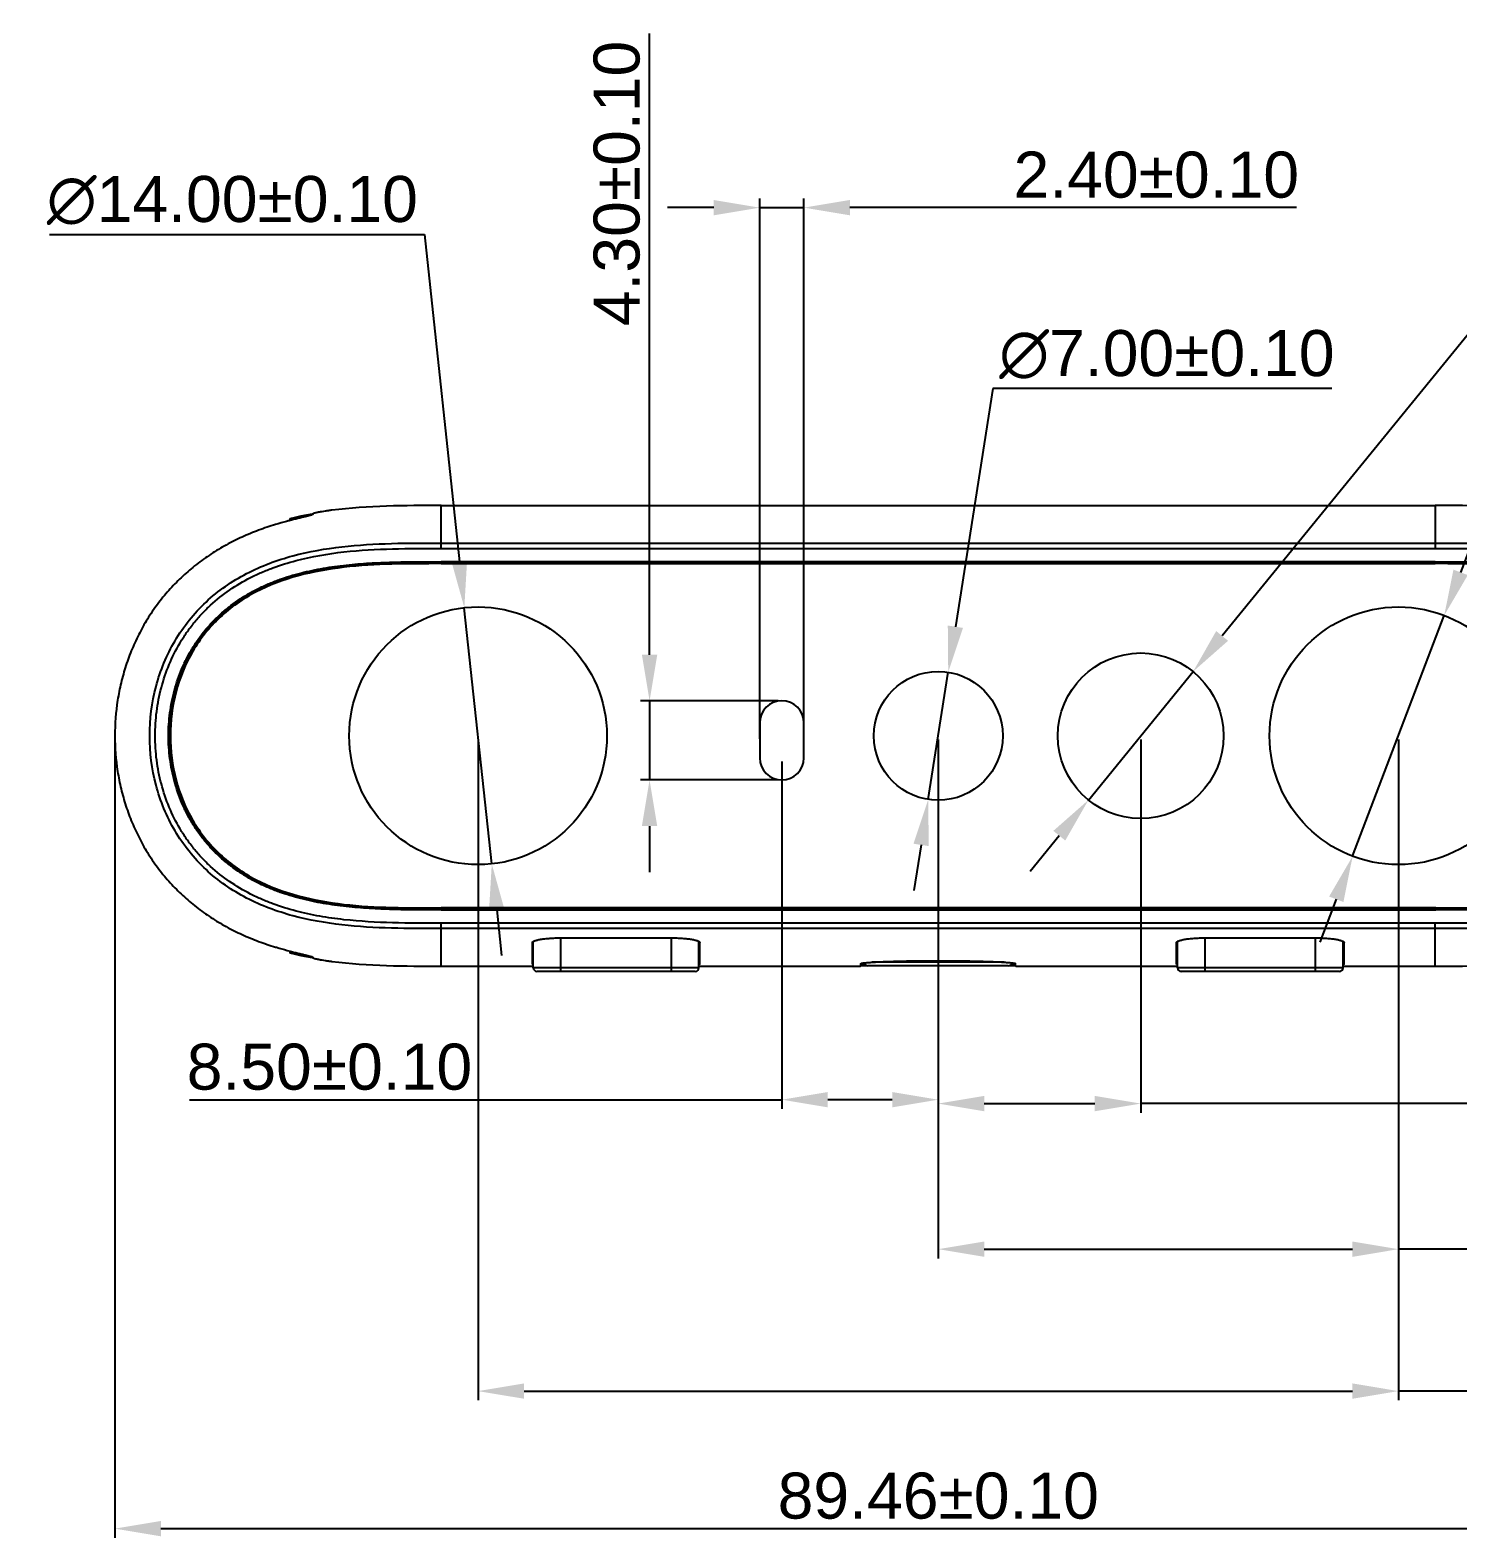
# Model space of a CAD drawing. Header units: millimetres. Extents: x 2067 to 4417, y -1557 to -908.
# Drawn here: x 2170.1 to 2247.6, y -1441.4 to -1359.4 of the extents above; entities that cross this region are included whole.
import ezdxf

# ---------------------------------------------------------------- set-up
doc = ezdxf.new("R2010")
doc.units = ezdxf.units.MM
doc.layers.add('02___PRT_ALL_AXES', color=7, linetype='Continuous')
doc.layers.add('06___PRT_ALL_SURFS', color=7, linetype='Continuous')
doc.styles.add('HANA', font='arial.ttf')
doc.dimstyles.new('HANA$0', dxfattribs={"dimtxt": 2.5, "dimasz": 2.5, "dimexe": 0.5, "dimexo": 0.2, "dimgap": 0.5, "dimtad": 1, "dimzin": 1, "dimdsep": 46, "dimtxsty": 'HANA', "dimcen": 0, "dimclrd": 3, "dimclre": 3, "dimclrt": 4, "dimadec": 0, "dimazin": 0, "dimtfac": 1, "dimtmove": 0, "dimatfit": 3, "dimfxl": 0, "dimtzin": 0, "dimarcsym": 0})
doc.dimstyles.new('HANA$3', dxfattribs={"dimtxt": 2.5, "dimasz": 2.5, "dimexe": 0.5, "dimexo": 0.2, "dimgap": 0.5, "dimtad": 1, "dimtih": 1, "dimtoh": 1, "dimzin": 1, "dimdsep": 46, "dimtxsty": 'HANA', "dimcen": 0, "dimclrd": 3, "dimclre": 3, "dimclrt": 4, "dimadec": 0, "dimazin": 0, "dimtfac": 1, "dimtmove": 0, "dimatfit": 3, "dimfxl": 0, "dimtzin": 0, "dimarcsym": 0})

# ---------------------------------------------------------------- blocks, each defined once
blk = doc.blocks.new('*D44')
at = {"color": 4, "lineweight": -2}
for p, q in [((2171.108, -1370.548), (2191.47, -1370.548)), ((2191.47, -1370.548), (2193.376, -1388.341)), ((2195.133, -1404.747), (2193.642, -1390.827)), ((2195.399, -1407.233), (2195.666, -1409.719))]:
    blk.add_line(p, q, dxfattribs=at)
at = {"color": 4}
for points in [[(2192.962, -1388.385), (2193.79, -1388.297), (2193.642, -1390.827)], [(2195.814, -1407.189), (2194.985, -1407.277), (2195.133, -1404.747)]]:
    blk.add_solid(points, dxfattribs=at)
at = {"layer": 'Defpoints', "color": 0}
for p in [(2193.642, -1390.827), (2195.133, -1404.747)]:
    blk.add_point(p, dxfattribs=at)
at = {"color": 3, "insert": (2181.039, -1368.702), "char_height": 2.5, "attachment_point": 5, "style": 'HANA'}
blk.add_mtext('∅14.00%%p0.10', dxfattribs=at)
blk = doc.blocks.new('*D45')
at = {"color": 4, "lineweight": -2}
for p, q in [((2251.48, -1379.142), (2247.765, -1388.908)), ((2271.842, -1379.142), (2251.48, -1379.142)), ((2241.899, -1404.33), (2246.876, -1391.244)), ((2241.01, -1406.666), (2240.121, -1409.003))]:
    blk.add_line(p, q, dxfattribs=at)
at = {"color": 4}
for points in [[(2247.376, -1388.76), (2248.155, -1389.056), (2246.876, -1391.244)], [(2241.399, -1406.815), (2240.621, -1406.518), (2241.899, -1404.33)]]:
    blk.add_solid(points, dxfattribs=at)
at = {"layer": 'Defpoints', "color": 0}
for p in [(2246.876, -1391.244), (2241.899, -1404.33)]:
    blk.add_point(p, dxfattribs=at)
at = {"color": 3, "insert": (2261.911, -1377.295), "char_height": 2.5, "attachment_point": 5, "style": 'HANA'}
blk.add_mtext('∅14.00%%p0.10', dxfattribs=at)
blk = doc.blocks.new('*D46')
at = {"color": 4, "lineweight": -2}
for p, q in [((2251.699, -1371.641), (2234.81, -1392.361)), ((2270.118, -1371.641), (2251.699, -1371.641)), ((2227.545, -1401.275), (2233.231, -1394.299)), ((2225.965, -1403.213), (2224.386, -1405.151))]:
    blk.add_line(p, q, dxfattribs=at)
at = {"color": 4}
for points in [[(2234.487, -1392.098), (2235.133, -1392.624), (2233.231, -1394.299)], [(2226.288, -1403.476), (2225.642, -1402.95), (2227.545, -1401.275)]]:
    blk.add_solid(points, dxfattribs=at)
at = {"layer": 'Defpoints', "color": 0}
for p in [(2233.231, -1394.299), (2227.545, -1401.275)]:
    blk.add_point(p, dxfattribs=at)
at = {"color": 3, "insert": (2261.158, -1369.794), "char_height": 2.5, "attachment_point": 5, "style": 'HANA'}
blk.add_mtext('∅9.00%%p0.10', dxfattribs=at)
blk = doc.blocks.new('*D47')
at = {"color": 4, "lineweight": -2}
for p, q in [((2222.349, -1378.923), (2220.318, -1391.86)), ((2240.769, -1378.923), (2222.349, -1378.923)), ((2218.845, -1401.245), (2219.93, -1394.329)), ((2218.457, -1403.714), (2218.069, -1406.184))]:
    blk.add_line(p, q, dxfattribs=at)
at = {"color": 4}
for points in [[(2219.907, -1391.795), (2220.73, -1391.924), (2219.93, -1394.329)], [(2218.869, -1403.779), (2218.045, -1403.65), (2218.845, -1401.245)]]:
    blk.add_solid(points, dxfattribs=at)
at = {"layer": 'Defpoints', "color": 0}
for p in [(2219.93, -1394.329), (2218.845, -1401.245)]:
    blk.add_point(p, dxfattribs=at)
at = {"color": 3, "insert": (2231.809, -1377.077), "char_height": 2.5, "attachment_point": 5, "style": 'HANA'}
blk.add_mtext('∅7.00%%p0.10', dxfattribs=at)
blk = doc.blocks.new('*D48')
at = {"color": 7, "lineweight": -2}
for p, q in [((2209.688, -1397.96), (2209.688, -1368.592)), ((2212.088, -1397.96), (2212.088, -1368.592))]:
    blk.add_line(p, q, dxfattribs=at)
at = {"color": 4, "lineweight": -2}
for p, q in [((2207.188, -1369.092), (2204.688, -1369.092)), ((2209.688, -1369.092), (2212.088, -1369.092)), ((2223.113, -1369.092), (2214.588, -1369.092)), ((2238.855, -1369.092), (2223.113, -1369.092))]:
    blk.add_line(p, q, dxfattribs=at)
at = {"color": 4}
for points in [[(2207.188, -1369.508), (2207.188, -1368.675), (2209.688, -1369.092)], [(2214.588, -1368.675), (2214.588, -1369.508), (2212.088, -1369.092)]]:
    blk.add_solid(points, dxfattribs=at)
at = {"layer": 'Defpoints', "color": 0}
for p in [(2212.088, -1369.092), (2209.688, -1398.16), (2212.088, -1398.16)]:
    blk.add_point(p, dxfattribs=at)
at = {"color": 3, "insert": (2231.234, -1367.315), "char_height": 2.5, "attachment_point": 5, "style": 'HANA'}
blk.add_mtext('2.40%%p0.10', dxfattribs=at)
blk = doc.blocks.new('*D49')
at = {"color": 4, "lineweight": -2}
for p, q in [((2203.705, -1393.387), (2203.705, -1359.631)), ((2203.705, -1395.887), (2203.705, -1400.187)), ((2203.705, -1402.687), (2203.705, -1405.187))]:
    blk.add_line(p, q, dxfattribs=at)
at = {"color": 7, "lineweight": -2}
for p, q in [((2210.688, -1395.887), (2203.205, -1395.887)), ((2210.688, -1400.187), (2203.205, -1400.187))]:
    blk.add_line(p, q, dxfattribs=at)
at = {"color": 4}
for points in [[(2203.289, -1393.387), (2204.122, -1393.387), (2203.705, -1395.887)], [(2204.122, -1402.687), (2203.289, -1402.687), (2203.705, -1400.187)]]:
    blk.add_solid(points, dxfattribs=at)
at = {"layer": 'Defpoints', "color": 0}
for p in [(2210.888, -1395.887), (2203.705, -1400.187), (2210.888, -1400.187)]:
    blk.add_point(p, dxfattribs=at)
at = {"color": 3, "insert": (2201.928, -1367.781), "char_height": 2.5, "attachment_point": 5, "rotation": 90, "style": 'HANA'}
blk.add_mtext('4.30%%p0.10', dxfattribs=at)
blk = doc.blocks.new('*D50')
at = {"color": 7, "lineweight": -2}
for p, q in [((2194.388, -1397.987), (2194.388, -1433.889)), ((2244.388, -1397.987), (2244.388, -1433.889))]:
    blk.add_line(p, q, dxfattribs=at)
at = {"color": 4, "lineweight": -2}
for p, q in [((2196.888, -1433.389), (2241.888, -1433.389)), ((2270.346, -1433.389), (2244.388, -1433.389)), ((2287.988, -1433.389), (2270.346, -1433.389))]:
    blk.add_line(p, q, dxfattribs=at)
at = {"color": 4}
for points in [[(2196.888, -1432.972), (2196.888, -1433.805), (2194.388, -1433.389)], [(2241.888, -1433.805), (2241.888, -1432.972), (2244.388, -1433.389)]]:
    blk.add_solid(points, dxfattribs=at)
at = {"layer": 'Defpoints', "color": 0}
for p in [(2194.388, -1397.787), (2244.388, -1397.787), (2244.388, -1433.389)]:
    blk.add_point(p, dxfattribs=at)
at = {"color": 3, "insert": (2279.417, -1431.612), "char_height": 2.5, "attachment_point": 5, "style": 'HANA'}
blk.add_mtext('50.00%%p0.10', dxfattribs=at)
blk = doc.blocks.new('*D51')
at = {"color": 7, "lineweight": -2}
for p, q in [((2219.388, -1397.987), (2219.388, -1426.178)), ((2244.388, -1397.987), (2244.388, -1426.178))]:
    blk.add_line(p, q, dxfattribs=at)
at = {"color": 4, "lineweight": -2}
for p, q in [((2221.888, -1425.678), (2241.888, -1425.678)), ((2269.393, -1425.678), (2244.388, -1425.678)), ((2287.077, -1425.678), (2269.393, -1425.678))]:
    blk.add_line(p, q, dxfattribs=at)
at = {"color": 4}
for points in [[(2221.888, -1425.261), (2221.888, -1426.095), (2219.388, -1425.678)], [(2241.888, -1426.095), (2241.888, -1425.261), (2244.388, -1425.678)]]:
    blk.add_solid(points, dxfattribs=at)
at = {"layer": 'Defpoints', "color": 0}
for p in [(2219.388, -1397.787), (2244.388, -1397.787), (2244.388, -1425.678)]:
    blk.add_point(p, dxfattribs=at)
at = {"color": 3, "insert": (2278.485, -1423.902), "char_height": 2.5, "attachment_point": 5, "style": 'HANA'}
blk.add_mtext('25.00%%p0.10', dxfattribs=at)
blk = doc.blocks.new('*D52')
at = {"color": 7, "lineweight": -2}
for p, q in [((2219.388, -1397.987), (2219.388, -1418.268)), ((2230.388, -1397.987), (2230.388, -1418.268))]:
    blk.add_line(p, q, dxfattribs=at)
at = {"color": 4, "lineweight": -2}
for p, q in [((2221.888, -1417.768), (2227.888, -1417.768)), ((2269.648, -1417.768), (2230.388, -1417.768)), ((2287.055, -1417.768), (2269.648, -1417.768))]:
    blk.add_line(p, q, dxfattribs=at)
at = {"color": 4}
for points in [[(2221.888, -1417.351), (2221.888, -1418.185), (2219.388, -1417.768)], [(2227.888, -1418.185), (2227.888, -1417.351), (2230.388, -1417.768)]]:
    blk.add_solid(points, dxfattribs=at)
at = {"layer": 'Defpoints', "color": 0}
for p in [(2219.388, -1397.787), (2230.388, -1397.787), (2230.388, -1417.768)]:
    blk.add_point(p, dxfattribs=at)
at = {"color": 3, "insert": (2278.601, -1415.991), "char_height": 2.5, "attachment_point": 5, "style": 'HANA'}
blk.add_mtext('11.00%%p0.10', dxfattribs=at)
blk = doc.blocks.new('*D53')
at = {"color": 7, "lineweight": -2}
for p, q in [((2219.388, -1397.987), (2219.388, -1418.057)), ((2210.888, -1399.187), (2210.888, -1418.057))]:
    blk.add_line(p, q, dxfattribs=at)
at = {"color": 4, "lineweight": -2}
for p, q in [((2178.713, -1417.557), (2194.416, -1417.557)), ((2194.416, -1417.557), (2210.888, -1417.557)), ((2216.888, -1417.557), (2213.388, -1417.557))]:
    blk.add_line(p, q, dxfattribs=at)
at = {"color": 4}
for points in [[(2213.388, -1417.14), (2213.388, -1417.973), (2210.888, -1417.557)], [(2216.888, -1417.973), (2216.888, -1417.14), (2219.388, -1417.557)]]:
    blk.add_solid(points, dxfattribs=at)
at = {"layer": 'Defpoints', "color": 0}
for p in [(2219.388, -1397.787), (2210.888, -1398.987), (2210.888, -1417.557)]:
    blk.add_point(p, dxfattribs=at)
at = {"color": 3, "insert": (2186.314, -1415.78), "char_height": 2.5, "attachment_point": 5, "style": 'HANA'}
blk.add_mtext('8.50%%p0.10', dxfattribs=at)
blk = doc.blocks.new('*D54')
at = {"color": 7, "lineweight": -2}
for p, q in [((2174.658, -1397.987), (2174.658, -1441.362)), ((2264.117, -1397.987), (2264.117, -1441.362))]:
    blk.add_line(p, q, dxfattribs=at)
at = {"color": 4, "lineweight": -2}
blk.add_line((2177.158, -1440.862), (2261.617, -1440.862), dxfattribs=at)
at = {"color": 4}
for points in [[(2177.158, -1440.445), (2177.158, -1441.278), (2174.658, -1440.862)], [(2261.617, -1441.278), (2261.617, -1440.445), (2264.117, -1440.862)]]:
    blk.add_solid(points, dxfattribs=at)
at = {"layer": 'Defpoints', "color": 0}
for p in [(2174.658, -1397.787), (2264.117, -1397.787), (2264.117, -1440.862)]:
    blk.add_point(p, dxfattribs=at)
at = {"color": 3, "insert": (2219.388, -1439.085), "char_height": 2.5, "attachment_point": 5, "style": 'HANA'}
blk.add_mtext('89.46%%p0.10', dxfattribs=at)

msp = doc.modelspace()

# ---------------------------------------------------------------- linework, layer by layer
at = {"color": 7, "linetype": 'Continuous'}
for p, q in [((2185.118, -1385.837), (2185.097, -1385.86)), ((2185.118, -1385.837), (2185.118, -1385.854)), ((2185.449, -1385.709), (2185.386, -1385.775)), ((2192.387, -1387.605), (2192.387, -1385.328)), ((2246.388, -1385.328), (2246.388, -1387.605)), ((2184.185, -1386.086), (2184.172, -1386.09)), ((2184.188, -1386.086), (2184.188, -1385.973)), ((2192.387, -1387.312), (2246.388, -1387.312)), ((2192.387, -1387.605), (2246.388, -1387.605)), ((2192.387, -1388.327), (2192.387, -1388.364)), ((2246.388, -1388.327), (2192.387, -1388.327)), ((2192.387, -1388.364), (2192.387, -1388.368)), ((2192.387, -1388.434), (2192.387, -1388.368)), ((2192.387, -1388.368), (2246.388, -1388.368)), ((2246.388, -1388.327), (2246.388, -1388.434)), ((2192.387, -1388.434), (2246.388, -1388.434)), ((2192.347, -1407.21), (2192.347, -1407.14)), ((2246.428, -1407.206), (2192.347, -1407.206)), ((2192.347, -1407.21), (2192.387, -1407.21)), ((2246.428, -1407.14), (2192.387, -1407.14)), ((2192.387, -1407.247), (2192.387, -1407.21)), ((2192.387, -1407.247), (2246.428, -1407.247)), ((2246.428, -1407.247), (2246.428, -1407.14)), ((2192.387, -1410.287), (2192.387, -1407.969)), ((2246.388, -1407.969), (2192.387, -1407.969)), ((2246.388, -1410.287), (2246.388, -1407.969)), ((2246.388, -1408.263), (2192.387, -1408.263)), ((2198.888, -1410.587), (2198.888, -1408.766)), ((2198.888, -1408.766), (2204.888, -1408.766)), ((2204.888, -1410.587), (2204.888, -1408.766)), ((2233.888, -1408.766), (2239.888, -1408.766)), ((2233.888, -1410.587), (2233.888, -1408.766)), ((2239.888, -1410.587), (2239.888, -1408.766)), ((2184.172, -1409.484), (2184.185, -1409.488)), ((2184.188, -1409.601), (2184.188, -1409.489)), ((2185.097, -1409.715), (2185.118, -1409.737)), ((2185.118, -1409.72), (2185.118, -1409.737)), ((2197.338, -1410.187), (2197.338, -1409.015)), ((2197.388, -1410.387), (2197.388, -1408.956)), ((2206.388, -1410.387), (2206.388, -1408.956)), ((2206.438, -1410.187), (2206.438, -1409.015)), ((2232.338, -1410.187), (2232.338, -1409.015)), ((2232.388, -1410.387), (2232.388, -1408.956)), ((2241.388, -1410.387), (2241.388, -1408.956)), ((2241.438, -1410.187), (2241.438, -1409.015)), ((2185.386, -1409.799), (2185.449, -1409.865)), ((2192.387, -1410.299), (2197.388, -1410.299)), ((2206.388, -1410.387), (2197.388, -1410.387)), ((2206.388, -1410.299), (2214.888, -1410.299)), ((2215.188, -1410.291), (2215.188, -1410.163)), ((2215.188, -1410.233), (2215.451, -1410.233)), ((2215.49, -1410.262), (2215.188, -1410.262)), ((2215.188, -1410.269), (2215.505, -1410.269)), ((2223.188, -1410.287), (2215.588, -1410.287)), ((2222.976, -1410.087), (2215.799, -1410.087)), ((2223.27, -1410.269), (2223.588, -1410.269)), ((2223.588, -1410.262), (2223.285, -1410.262)), ((2223.324, -1410.233), (2223.588, -1410.233)), ((2223.588, -1410.291), (2223.588, -1410.163)), ((2223.888, -1410.299), (2232.388, -1410.299)), ((2241.388, -1410.387), (2232.388, -1410.387)), ((2241.388, -1410.299), (2246.388, -1410.299)), ((2206.188, -1410.587), (2197.588, -1410.587)), ((2241.188, -1410.587), (2232.588, -1410.587))]:
    msp.add_line(p, q, dxfattribs=at)
for points in [[(2184.188, -1385.973), (2184.49, -1385.902), (2184.782, -1385.838), (2185.084, -1385.778), (2185.395, -1385.72), (2185.448, -1385.711)], [(2185.448, -1409.863), (2185.397, -1409.854), (2185.085, -1409.797), (2184.783, -1409.736), (2184.491, -1409.672), (2184.188, -1409.601)]]:
    msp.add_lwpolyline(points, dxfattribs=at)
for centre, radius, start, end in [((2186.832, -1392.644), 7.026, 101.80109, 102.07869), ((2186.857, -1402.809), 7.15, 257.92388, 258.19665), ((2197.588, -1410.387), 0.2, 180, 270), ((2206.188, -1410.387), 0.2, 270, 0), ((2215.588, -1410.087), 0.2, 189.34046, 270), ((2223.188, -1410.087), 0.2, 270, 350.65954), ((2232.588, -1410.387), 0.2, 180, 270), ((2241.188, -1410.387), 0.2, 270, 0)]:
    msp.add_arc(centre, radius, start, end, dxfattribs=at)
for centre, start_param, end_param in [((2198.888, -1409.495), 3.141593, 3.395939), ((2204.888, -1409.495), -0.254347, 0), ((2233.888, -1409.495), 3.141593, 3.395939), ((2239.888, -1409.495), -0.254347, 0)]:
    msp.add_ellipse(centre, major_axis=(1.55, 0), ratio=0.075273, start_param=start_param, end_param=end_param, dxfattribs=at)
for points, knots in [([(2185.386, -1385.775), (2185.385, -1385.776), (2185.382, -1385.779), (2185.376, -1385.782), (2185.367, -1385.786), (2185.35, -1385.792), (2185.323, -1385.8), (2185.284, -1385.812), (2185.235, -1385.825), (2185.176, -1385.84), (2185.109, -1385.857), (2185.034, -1385.875), (2184.95, -1385.895), (2184.824, -1385.926), (2184.65, -1385.968), (2184.425, -1386.024), (2184.267, -1386.065), (2184.185, -1386.086)], [0, 0, 0, 0, 0.003797, 0.009503, 0.017188, 0.026871, 0.052223, 0.085476, 0.12647, 0.17499, 0.230777, 0.293534, 0.362924, 0.438579, 0.607059, 0.795473, 1, 1, 1, 1]), ([(2184.188, -1385.981), (2184.292, -1385.956), (2184.707, -1385.858), (2185.125, -1385.775), (2185.439, -1385.72)], [0, 0, 0, 0, 0.252389, 1, 1, 1, 1]), ([(2185.118, -1385.837), (2185.119, -1385.837), (2185.121, -1385.835), (2185.125, -1385.833), (2185.131, -1385.831), (2185.143, -1385.827), (2185.161, -1385.821), (2185.189, -1385.814), (2185.223, -1385.805), (2185.264, -1385.795), (2185.311, -1385.785), (2185.344, -1385.777), (2185.361, -1385.774)], [0, 0, 0, 0, 0.011734, 0.030323, 0.055965, 0.088684, 0.175187, 0.289243, 0.429953, 0.596206, 0.786707, 1, 1, 1, 1]), ([(2186.449, -1385.53), (2186.385, -1385.539), (2186.261, -1385.555), (2186.079, -1385.582), (2185.936, -1385.606), (2185.83, -1385.624), (2185.758, -1385.637), (2185.692, -1385.65), (2185.633, -1385.662), (2185.582, -1385.673), (2185.539, -1385.683), (2185.508, -1385.69), (2185.487, -1385.696), (2185.475, -1385.699), (2185.466, -1385.702), (2185.458, -1385.705), (2185.453, -1385.707), (2185.45, -1385.709), (2185.449, -1385.709)], [0, 0, 0, 0, 0.189087, 0.3714, 0.540453, 0.6181, 0.690209, 0.756118, 0.815212, 0.866926, 0.910755, 0.946265, 0.960787, 0.973103, 0.983186, 0.99102, 0.996606, 1, 1, 1, 1]), ([(2192.387, -1385.275), (2191.397, -1385.275), (2189.415, -1385.276), (2187.433, -1385.405), (2186.449, -1385.53)], [0, 0, 0, 0, 0.499569, 1, 1, 1, 1]), ([(2252.326, -1385.53), (2251.342, -1385.405), (2249.36, -1385.276), (2247.378, -1385.275), (2246.388, -1385.275)], [0, 0, 0, 0, 0.50042, 1, 1, 1, 1]), ([(2183.388, -1386.31), (2183.078, -1386.403), (2182.465, -1386.609), (2181.567, -1386.977), (2180.698, -1387.41), (2179.866, -1387.909), (2179.076, -1388.474), (2178.459, -1388.997), (2177.995, -1389.447), (2177.55, -1389.916), (2177.033, -1390.539), (2176.479, -1391.336), (2175.994, -1392.177), (2175.583, -1393.056), (2175.246, -1393.966), (2174.983, -1394.901), (2174.733, -1396.17), (2174.608, -1397.787), (2174.733, -1399.404), (2174.983, -1400.673), (2175.246, -1401.608), (2175.583, -1402.518), (2175.994, -1403.397), (2176.479, -1404.239), (2177.033, -1405.036), (2177.55, -1405.658), (2177.995, -1406.127), (2178.459, -1406.577), (2179.076, -1407.1), (2179.866, -1407.665), (2180.698, -1408.164), (2181.567, -1408.597), (2182.465, -1408.966), (2183.078, -1409.171), (2183.388, -1409.264)], [0, 0, 0, 0, 0.031255, 0.062509, 0.093763, 0.125015, 0.156268, 0.187519, 0.203148, 0.218778, 0.250029, 0.281281, 0.312532, 0.343784, 0.375036, 0.406289, 0.437541, 0.5, 0.562459, 0.593711, 0.624964, 0.656216, 0.687468, 0.718719, 0.749971, 0.781222, 0.796852, 0.812481, 0.843732, 0.874985, 0.906237, 0.937491, 0.968745, 1, 1, 1, 1]), ([(2184.172, -1386.09), (2184.108, -1386.106), (2183.846, -1386.176), (2183.585, -1386.251), (2183.388, -1386.31)], [0, 0, 0, 0, 0.241537, 1, 1, 1, 1]), ([(2192.387, -1408.263), (2191.487, -1408.263), (2189.685, -1408.262), (2186.984, -1408.11), (2184.315, -1407.648), (2181.764, -1406.706), (2179.519, -1405.151), (2177.814, -1403.015), (2176.78, -1400.49), (2176.438, -1397.787), (2176.78, -1395.084), (2177.814, -1392.559), (2179.519, -1390.423), (2181.764, -1388.869), (2184.314, -1387.926), (2186.984, -1387.464), (2189.685, -1387.312), (2191.487, -1387.312), (2192.387, -1387.312)], [0, 0, 0, 0, 0.062616, 0.125217, 0.18778, 0.250278, 0.312707, 0.375114, 0.437546, 0.5, 0.562454, 0.624885, 0.687291, 0.74972, 0.812218, 0.874782, 0.937384, 1, 1, 1, 1]), ([(2192.387, -1407.969), (2191.506, -1407.969), (2189.743, -1407.969), (2187.539, -1407.849), (2185.791, -1407.606), (2184.497, -1407.329), (2183.443, -1407.001), (2182.624, -1406.672), (2181.826, -1406.297), (2180.876, -1405.734), (2180.009, -1405.047), (2179.383, -1404.426), (2178.948, -1403.927), (2178.551, -1403.398), (2178.073, -1402.656), (2177.579, -1401.667), (2177.155, -1400.411), (2176.901, -1399.11), (2176.817, -1397.787), (2176.901, -1396.464), (2177.155, -1395.163), (2177.579, -1393.907), (2178.073, -1392.918), (2178.551, -1392.176), (2178.948, -1391.647), (2179.383, -1391.148), (2180.009, -1390.527), (2180.876, -1389.841), (2181.826, -1389.278), (2182.624, -1388.902), (2183.443, -1388.573), (2184.918, -1388.115), (2187.1, -1387.748), (2189.742, -1387.605), (2191.506, -1387.605), (2192.387, -1387.605)], [0, 0, 0, 0, 0.062523, 0.125031, 0.15629, 0.187545, 0.218795, 0.234425, 0.250054, 0.281295, 0.312533, 0.328161, 0.343789, 0.359418, 0.375048, 0.406289, 0.437531, 0.468775, 0.50002, 0.531265, 0.562509, 0.593752, 0.624992, 0.640622, 0.65625, 0.671879, 0.687507, 0.718744, 0.749985, 0.765615, 0.781244, 0.812495, 0.874968, 0.937477, 1, 1, 1, 1]), ([(2246.388, -1387.312), (2247.289, -1387.312), (2249.09, -1387.312), (2251.791, -1387.464), (2254.461, -1387.926), (2257.011, -1388.869), (2259.256, -1390.423), (2260.961, -1392.559), (2261.995, -1395.084), (2262.338, -1397.787), (2261.995, -1400.49), (2260.961, -1403.015), (2259.256, -1405.151), (2257.011, -1406.706), (2254.461, -1407.648), (2251.791, -1408.11), (2249.09, -1408.262), (2247.289, -1408.263), (2246.388, -1408.263)], [0, 0, 0, 0, 0.062616, 0.125217, 0.18778, 0.250278, 0.312707, 0.375114, 0.437546, 0.5, 0.562454, 0.624885, 0.687291, 0.749721, 0.812218, 0.874782, 0.937384, 1, 1, 1, 1]), ([(2246.388, -1387.605), (2247.269, -1387.605), (2249.033, -1387.605), (2251.676, -1387.748), (2253.857, -1388.115), (2255.333, -1388.573), (2256.151, -1388.902), (2256.949, -1389.278), (2257.899, -1389.841), (2258.766, -1390.527), (2259.392, -1391.148), (2259.827, -1391.647), (2260.225, -1392.176), (2260.702, -1392.918), (2261.196, -1393.907), (2261.62, -1395.163), (2261.874, -1396.464), (2261.958, -1397.787), (2261.874, -1399.11), (2261.62, -1400.411), (2261.196, -1401.667), (2260.702, -1402.656), (2260.225, -1403.398), (2259.827, -1403.927), (2259.392, -1404.426), (2258.766, -1405.047), (2257.899, -1405.733), (2256.949, -1406.296), (2256.151, -1406.672), (2255.333, -1407.001), (2254.278, -1407.329), (2252.984, -1407.606), (2251.237, -1407.849), (2249.033, -1407.969), (2247.269, -1407.969), (2246.388, -1407.969)], [0, 0, 0, 0, 0.062523, 0.125031, 0.187503, 0.218754, 0.234384, 0.250013, 0.281254, 0.312491, 0.32812, 0.343748, 0.359377, 0.375007, 0.406247, 0.43749, 0.468734, 0.499979, 0.531224, 0.562468, 0.593711, 0.624951, 0.64058, 0.656209, 0.671837, 0.687465, 0.718703, 0.749944, 0.765573, 0.781203, 0.812454, 0.84371, 0.874968, 0.937477, 1, 1, 1, 1]), ([(2192.387, -1407.247), (2191.97, -1407.247), (2191.136, -1407.247), (2189.884, -1407.231), (2188.633, -1407.185), (2187.385, -1407.091), (2186.143, -1406.931), (2184.914, -1406.687), (2183.911, -1406.396), (2183.13, -1406.101), (2182.557, -1405.847), (2182.002, -1405.558), (2181.467, -1405.233), (2180.955, -1404.872), (2180.47, -1404.475), (2180.016, -1404.043), (2179.597, -1403.578), (2179.213, -1403.083), (2178.867, -1402.561), (2178.561, -1402.014), (2178.207, -1401.258), (2177.934, -1400.467), (2177.744, -1399.654), (2177.608, -1398.831), (2177.54, -1397.787), (2177.608, -1396.744), (2177.744, -1395.92), (2177.934, -1395.107), (2178.207, -1394.316), (2178.561, -1393.56), (2178.867, -1393.013), (2179.213, -1392.491), (2179.597, -1391.996), (2180.016, -1391.531), (2180.47, -1391.099), (2180.955, -1390.702), (2181.467, -1390.341), (2182.002, -1390.016), (2182.557, -1389.727), (2183.13, -1389.473), (2183.911, -1389.179), (2184.914, -1388.887), (2186.143, -1388.643), (2187.385, -1388.483), (2188.633, -1388.389), (2189.884, -1388.343), (2191.136, -1388.327), (2191.97, -1388.327), (2192.387, -1388.327)], [0, 0, 0, 0, 0.031254, 0.062508, 0.093762, 0.125016, 0.156268, 0.187518, 0.218764, 0.234391, 0.250018, 0.265644, 0.28127, 0.296896, 0.312522, 0.328148, 0.343774, 0.3594, 0.375025, 0.390651, 0.406277, 0.437511, 0.453137, 0.468764, 0.5, 0.531236, 0.546863, 0.562489, 0.593723, 0.609349, 0.624975, 0.6406, 0.656226, 0.671852, 0.687478, 0.703104, 0.71873, 0.734356, 0.749983, 0.765609, 0.781236, 0.812482, 0.843732, 0.874984, 0.906238, 0.937492, 0.968746, 1, 1, 1, 1]), ([(2192.387, -1388.364), (2191.939, -1388.364), (2191.048, -1388.364), (2189.718, -1388.383), (2188.405, -1388.438), (2187.111, -1388.548), (2185.842, -1388.731), (2184.608, -1389.002), (2183.42, -1389.381), (2182.295, -1389.878), (2181.253, -1390.506), (2180.313, -1391.262), (2179.496, -1392.144), (2178.813, -1393.134), (2178.277, -1394.215), (2177.891, -1395.362), (2177.658, -1396.554), (2177.578, -1397.769), (2177.653, -1398.984), (2177.881, -1400.177), (2178.263, -1401.326), (2178.795, -1402.409), (2179.473, -1403.402), (2180.286, -1404.287), (2181.223, -1405.048), (2182.262, -1405.679), (2183.385, -1406.18), (2184.571, -1406.562), (2185.805, -1406.837), (2187.072, -1407.021), (2188.366, -1407.133), (2189.678, -1407.19), (2191.007, -1407.21), (2191.899, -1407.21), (2192.347, -1407.21)], [0, 0, 0, 0, 0.033719, 0.067061, 0.100019, 0.132566, 0.164695, 0.196358, 0.227561, 0.258302, 0.288674, 0.318779, 0.34878, 0.378802, 0.40893, 0.439201, 0.469591, 0.500051, 0.530512, 0.560905, 0.591181, 0.621314, 0.651336, 0.681335, 0.711438, 0.741801, 0.772528, 0.803714, 0.835363, 0.867479, 0.900017, 0.932963, 0.966292, 1, 1, 1, 1]), ([(2192.347, -1407.206), (2191.931, -1407.206), (2191.1, -1407.206), (2189.854, -1407.19), (2188.608, -1407.143), (2187.365, -1407.048), (2186.128, -1406.888), (2184.905, -1406.643), (2183.907, -1406.352), (2183.129, -1406.057), (2182.56, -1405.803), (2182.007, -1405.514), (2181.475, -1405.19), (2180.966, -1404.829), (2180.484, -1404.433), (2180.033, -1404.002), (2179.616, -1403.538), (2179.235, -1403.044), (2178.892, -1402.523), (2178.588, -1401.979), (2178.238, -1401.225), (2177.9, -1400.239), (2177.659, -1399.013), (2177.581, -1397.767), (2177.651, -1396.728), (2177.788, -1395.908), (2177.979, -1395.099), (2178.253, -1394.311), (2178.607, -1393.56), (2178.913, -1393.016), (2179.259, -1392.497), (2179.642, -1392.005), (2180.061, -1391.543), (2180.514, -1391.114), (2180.998, -1390.721), (2181.509, -1390.362), (2182.043, -1390.04), (2182.596, -1389.754), (2183.167, -1389.502), (2183.751, -1389.283), (2184.345, -1389.095), (2185.149, -1388.882), (2186.169, -1388.68), (2187.406, -1388.522), (2188.649, -1388.429), (2189.895, -1388.383), (2191.141, -1388.368), (2191.972, -1388.368), (2192.387, -1388.368)], [0, 0, 0, 0, 0.031254, 0.062509, 0.093763, 0.125017, 0.156269, 0.187518, 0.218764, 0.234392, 0.250018, 0.265645, 0.281271, 0.296898, 0.312524, 0.328149, 0.343775, 0.359401, 0.375027, 0.390653, 0.406279, 0.437513, 0.468749, 0.499985, 0.531222, 0.546849, 0.562475, 0.593709, 0.609335, 0.624961, 0.640587, 0.656213, 0.671838, 0.687464, 0.70309, 0.718717, 0.734343, 0.74997, 0.765597, 0.781224, 0.796852, 0.81248, 0.84373, 0.874982, 0.906236, 0.937491, 0.968746, 1, 1, 1, 1]), ([(2246.388, -1388.327), (2246.805, -1388.327), (2247.638, -1388.327), (2248.889, -1388.343), (2250.138, -1388.389), (2251.385, -1388.483), (2252.626, -1388.642), (2253.854, -1388.885), (2254.856, -1389.176), (2255.637, -1389.47), (2256.209, -1389.723), (2256.764, -1390.011), (2257.299, -1390.335), (2257.811, -1390.695), (2258.296, -1391.091), (2258.749, -1391.522), (2259.169, -1391.985), (2259.554, -1392.479), (2259.9, -1393), (2260.207, -1393.546), (2260.562, -1394.3), (2260.836, -1395.09), (2261.028, -1395.902), (2261.165, -1396.724), (2261.235, -1397.767), (2261.156, -1399.017), (2260.915, -1400.247), (2260.577, -1401.236), (2260.225, -1401.992), (2259.921, -1402.539), (2259.577, -1403.062), (2259.196, -1403.558), (2258.778, -1404.023), (2258.326, -1404.456), (2257.843, -1404.854), (2257.333, -1405.217), (2256.799, -1405.543), (2256.245, -1405.834), (2255.674, -1406.089), (2254.895, -1406.386), (2253.893, -1406.679), (2252.667, -1406.926), (2251.426, -1407.087), (2250.179, -1407.183), (2248.929, -1407.231), (2247.679, -1407.247), (2246.845, -1407.247), (2246.428, -1407.247)], [0, 0, 0, 0, 0.031255, 0.062509, 0.093764, 0.125018, 0.156271, 0.187521, 0.218767, 0.234395, 0.250022, 0.265649, 0.281275, 0.296902, 0.312528, 0.328154, 0.34378, 0.359406, 0.375032, 0.390658, 0.406284, 0.437519, 0.453145, 0.468772, 0.500009, 0.531246, 0.562482, 0.593716, 0.609342, 0.624968, 0.640594, 0.65622, 0.671846, 0.687473, 0.703099, 0.718725, 0.734352, 0.749978, 0.765606, 0.781233, 0.812479, 0.843729, 0.874982, 0.906236, 0.937491, 0.968745, 1, 1, 1, 1]), ([(2246.428, -1407.21), (2246.877, -1407.21), (2247.768, -1407.21), (2249.097, -1407.19), (2250.41, -1407.133), (2251.703, -1407.021), (2252.971, -1406.837), (2254.204, -1406.562), (2255.39, -1406.18), (2256.513, -1405.679), (2257.552, -1405.048), (2258.489, -1404.287), (2259.302, -1403.402), (2259.981, -1402.409), (2260.512, -1401.326), (2260.894, -1400.177), (2261.122, -1398.984), (2261.197, -1397.769), (2261.117, -1396.554), (2260.885, -1395.362), (2260.498, -1394.215), (2259.962, -1393.134), (2259.28, -1392.144), (2258.462, -1391.262), (2257.522, -1390.506), (2256.48, -1389.878), (2255.355, -1389.381), (2254.168, -1389.002), (2252.933, -1388.731), (2251.664, -1388.548), (2250.37, -1388.438), (2249.057, -1388.383), (2247.728, -1388.364), (2246.836, -1388.364), (2246.388, -1388.364)], [0, 0, 0, 0, 0.033708, 0.067037, 0.099983, 0.132521, 0.164637, 0.196286, 0.227472, 0.258199, 0.288562, 0.318665, 0.348664, 0.378686, 0.408819, 0.439095, 0.469488, 0.499949, 0.530409, 0.560799, 0.59107, 0.621198, 0.65122, 0.681221, 0.711326, 0.741698, 0.772439, 0.803642, 0.835305, 0.867434, 0.899981, 0.932939, 0.966281, 1, 1, 1, 1]), ([(2246.388, -1388.368), (2246.803, -1388.368), (2247.634, -1388.368), (2248.881, -1388.383), (2250.126, -1388.429), (2251.37, -1388.522), (2252.607, -1388.68), (2253.83, -1388.922), (2254.83, -1389.21), (2255.608, -1389.502), (2256.179, -1389.753), (2256.733, -1390.04), (2257.266, -1390.362), (2257.777, -1390.72), (2258.261, -1391.114), (2258.714, -1391.543), (2259.133, -1392.005), (2259.516, -1392.497), (2259.862, -1393.016), (2260.168, -1393.559), (2260.523, -1394.311), (2260.796, -1395.099), (2260.987, -1395.908), (2261.124, -1396.728), (2261.194, -1397.767), (2261.116, -1399.013), (2260.875, -1400.239), (2260.538, -1401.225), (2260.187, -1401.978), (2259.883, -1402.523), (2259.54, -1403.044), (2259.159, -1403.538), (2258.742, -1404.002), (2258.291, -1404.433), (2257.81, -1404.829), (2257.301, -1405.19), (2256.768, -1405.514), (2256.215, -1405.803), (2255.646, -1406.057), (2254.869, -1406.352), (2253.87, -1406.643), (2252.647, -1406.888), (2251.41, -1407.048), (2250.167, -1407.143), (2248.921, -1407.19), (2247.675, -1407.206), (2246.844, -1407.206), (2246.428, -1407.206)], [0, 0, 0, 0, 0.031255, 0.062509, 0.093764, 0.125018, 0.15627, 0.18752, 0.218767, 0.234394, 0.250021, 0.265648, 0.281274, 0.296901, 0.312527, 0.328153, 0.343779, 0.359405, 0.375031, 0.390657, 0.406283, 0.437517, 0.453144, 0.468771, 0.500008, 0.531244, 0.56248, 0.593714, 0.609341, 0.624967, 0.640593, 0.656219, 0.671845, 0.687471, 0.703097, 0.718723, 0.73435, 0.749977, 0.765604, 0.781232, 0.812478, 0.843729, 0.874981, 0.906236, 0.93749, 0.968745, 1, 1, 1, 1]), ([(2192.387, -1388.434), (2191.485, -1388.434), (2189.701, -1388.435), (2187.093, -1388.583), (2184.586, -1389.021), (2182.27, -1389.884), (2180.291, -1391.261), (2178.795, -1393.134), (2177.879, -1395.37), (2177.572, -1397.787), (2177.879, -1400.204), (2178.795, -1402.44), (2180.29, -1404.313), (2182.271, -1405.691), (2184.586, -1406.553), (2187.093, -1406.991), (2189.701, -1407.14), (2191.485, -1407.14), (2192.387, -1407.14)], [0, 0, 0, 0, 0.0625, 0.125, 0.1875, 0.25, 0.3125, 0.375, 0.4375, 0.5, 0.5625, 0.625, 0.6875, 0.75, 0.8125, 0.875, 0.9375, 1, 1, 1, 1]), ([(2246.428, -1407.14), (2247.317, -1407.14), (2249.087, -1407.139), (2251.682, -1406.991), (2254.189, -1406.553), (2256.505, -1405.691), (2258.485, -1404.313), (2259.98, -1402.44), (2260.896, -1400.204), (2261.203, -1397.787), (2260.896, -1395.37), (2259.98, -1393.134), (2258.485, -1391.261), (2256.505, -1389.884), (2254.189, -1389.021), (2251.682, -1388.583), (2249.074, -1388.435), (2247.29, -1388.434), (2246.388, -1388.434)], [0, 0, 0, 0, 0.061618, 0.124177, 0.186736, 0.249295, 0.311854, 0.374412, 0.436971, 0.49953, 0.562089, 0.624647, 0.687206, 0.749765, 0.812324, 0.874882, 0.937441, 1, 1, 1, 1]), ([(2197.338, -1409.015), (2197.338, -1409.011), (2197.339, -1409.003), (2197.345, -1408.992), (2197.354, -1408.98), (2197.368, -1408.969), (2197.384, -1408.958), (2197.413, -1408.942), (2197.458, -1408.922), (2197.523, -1408.901), (2197.6, -1408.88), (2197.69, -1408.861), (2197.792, -1408.842), (2197.904, -1408.825), (2198.071, -1408.804), (2198.299, -1408.784), (2198.587, -1408.769), (2198.786, -1408.766), (2198.888, -1408.766)], [0, 0, 0, 0, 0.007157, 0.015056, 0.024213, 0.034955, 0.047474, 0.061878, 0.096523, 0.139028, 0.189238, 0.246836, 0.311391, 0.382376, 0.459182, 0.627462, 0.810051, 1, 1, 1, 1]), ([(2204.888, -1408.766), (2204.989, -1408.766), (2205.188, -1408.769), (2205.476, -1408.784), (2205.704, -1408.804), (2205.871, -1408.825), (2205.983, -1408.842), (2206.085, -1408.861), (2206.175, -1408.88), (2206.252, -1408.901), (2206.317, -1408.922), (2206.362, -1408.942), (2206.391, -1408.958), (2206.408, -1408.969), (2206.421, -1408.98), (2206.43, -1408.992), (2206.436, -1409.003), (2206.438, -1409.011), (2206.438, -1409.015)], [0, 0, 0, 0, 0.189949, 0.372538, 0.540818, 0.617624, 0.688609, 0.753164, 0.810762, 0.860972, 0.903477, 0.938122, 0.952526, 0.965045, 0.975787, 0.984944, 0.992843, 1, 1, 1, 1]), ([(2232.338, -1409.015), (2232.338, -1409.011), (2232.339, -1409.003), (2232.345, -1408.992), (2232.354, -1408.98), (2232.368, -1408.969), (2232.384, -1408.958), (2232.413, -1408.942), (2232.458, -1408.922), (2232.523, -1408.901), (2232.6, -1408.88), (2232.69, -1408.861), (2232.792, -1408.842), (2232.904, -1408.825), (2233.071, -1408.804), (2233.299, -1408.784), (2233.587, -1408.769), (2233.786, -1408.766), (2233.888, -1408.766)], [0, 0, 0, 0, 0.007157, 0.015056, 0.024213, 0.034955, 0.047474, 0.061878, 0.096523, 0.139028, 0.189238, 0.246836, 0.311391, 0.382376, 0.459182, 0.627462, 0.810051, 1, 1, 1, 1]), ([(2239.888, -1408.766), (2239.989, -1408.766), (2240.188, -1408.769), (2240.476, -1408.784), (2240.704, -1408.804), (2240.871, -1408.825), (2240.983, -1408.842), (2241.085, -1408.861), (2241.175, -1408.88), (2241.252, -1408.901), (2241.317, -1408.922), (2241.362, -1408.942), (2241.391, -1408.958), (2241.408, -1408.969), (2241.421, -1408.98), (2241.43, -1408.992), (2241.436, -1409.003), (2241.438, -1409.011), (2241.438, -1409.015)], [0, 0, 0, 0, 0.189949, 0.372538, 0.540818, 0.617624, 0.688609, 0.753164, 0.810762, 0.860972, 0.903477, 0.938122, 0.952526, 0.965045, 0.975787, 0.984944, 0.992843, 1, 1, 1, 1]), ([(2183.388, -1409.264), (2183.454, -1409.284), (2183.715, -1409.361), (2183.976, -1409.433), (2184.172, -1409.484)], [0, 0, 0, 0, 0.256026, 1, 1, 1, 1]), ([(2184.185, -1409.488), (2184.267, -1409.51), (2184.425, -1409.55), (2184.65, -1409.606), (2184.824, -1409.648), (2184.95, -1409.679), (2185.034, -1409.699), (2185.109, -1409.718), (2185.176, -1409.734), (2185.235, -1409.749), (2185.284, -1409.762), (2185.323, -1409.774), (2185.35, -1409.782), (2185.367, -1409.789), (2185.376, -1409.792), (2185.382, -1409.795), (2185.385, -1409.798), (2185.386, -1409.799)], [0, 0, 0, 0, 0.204527, 0.392941, 0.561421, 0.637076, 0.706467, 0.769223, 0.82501, 0.87353, 0.914524, 0.947777, 0.973129, 0.982812, 0.990497, 0.996203, 1, 1, 1, 1]), ([(2185.439, -1409.854), (2185.335, -1409.836), (2184.916, -1409.759), (2184.499, -1409.669), (2184.188, -1409.593)], [0, 0, 0, 0, 0.247704, 1, 1, 1, 1]), ([(2185.361, -1409.801), (2185.344, -1409.797), (2185.311, -1409.79), (2185.264, -1409.779), (2185.223, -1409.769), (2185.189, -1409.761), (2185.161, -1409.753), (2185.143, -1409.747), (2185.131, -1409.743), (2185.125, -1409.741), (2185.121, -1409.739), (2185.119, -1409.738), (2185.118, -1409.737)], [0, 0, 0, 0, 0.213294, 0.403794, 0.570047, 0.710758, 0.824813, 0.911316, 0.944035, 0.969677, 0.988266, 1, 1, 1, 1]), ([(2185.449, -1409.865), (2185.45, -1409.866), (2185.453, -1409.867), (2185.458, -1409.869), (2185.466, -1409.872), (2185.475, -1409.875), (2185.487, -1409.879), (2185.508, -1409.884), (2185.539, -1409.892), (2185.582, -1409.901), (2185.633, -1409.912), (2185.692, -1409.924), (2185.758, -1409.937), (2185.83, -1409.95), (2185.936, -1409.969), (2186.079, -1409.992), (2186.261, -1410.019), (2186.385, -1410.036), (2186.449, -1410.044)], [0, 0, 0, 0, 0.003394, 0.00898, 0.016814, 0.026897, 0.039213, 0.053735, 0.089245, 0.133074, 0.184788, 0.243882, 0.309791, 0.3819, 0.459547, 0.6286, 0.810913, 1, 1, 1, 1]), ([(2186.449, -1410.044), (2187.433, -1410.169), (2189.415, -1410.298), (2191.397, -1410.299), (2192.387, -1410.299)], [0, 0, 0, 0, 0.500433, 1, 1, 1, 1]), ([(2197.387, -1410.199), (2197.38, -1410.198), (2197.37, -1410.197), (2197.358, -1410.195), (2197.351, -1410.193), (2197.345, -1410.192), (2197.341, -1410.191), (2197.339, -1410.189), (2197.338, -1410.188), (2197.338, -1410.187)], [0, 0, 0, 0, 0.419939, 0.586442, 0.723945, 0.832631, 0.913038, 0.966806, 1, 1, 1, 1]), ([(2206.438, -1410.187), (2206.438, -1410.188), (2206.437, -1410.189), (2206.434, -1410.191), (2206.43, -1410.192), (2206.425, -1410.193), (2206.418, -1410.195), (2206.405, -1410.197), (2206.395, -1410.198), (2206.388, -1410.199)], [0, 0, 0, 0, 0.033194, 0.086962, 0.167369, 0.276055, 0.413558, 0.580061, 1, 1, 1, 1]), ([(2214.888, -1410.299), (2214.907, -1410.299), (2214.945, -1410.299), (2215.001, -1410.299), (2215.045, -1410.298), (2215.077, -1410.297), (2215.099, -1410.297), (2215.119, -1410.296), (2215.136, -1410.296), (2215.151, -1410.295), (2215.164, -1410.294), (2215.174, -1410.293), (2215.18, -1410.293), (2215.184, -1410.292), (2215.186, -1410.292), (2215.187, -1410.291), (2215.188, -1410.291), (2215.188, -1410.291)], [0, 0, 0, 0, 0.194782, 0.38207, 0.554676, 0.633374, 0.705977, 0.771788, 0.830175, 0.880583, 0.922533, 0.955633, 0.979589, 0.988082, 0.994245, 0.998124, 1, 1, 1, 1]), ([(2215.188, -1410.163), (2215.188, -1410.16), (2215.192, -1410.156), (2215.2, -1410.153), (2215.209, -1410.149), (2215.22, -1410.146), (2215.234, -1410.142), (2215.25, -1410.139), (2215.277, -1410.134), (2215.317, -1410.128), (2215.396, -1410.118), (2215.519, -1410.107), (2215.695, -1410.093), (2215.906, -1410.08), (2216.151, -1410.068), (2216.427, -1410.056), (2216.731, -1410.045), (2217.061, -1410.035), (2217.414, -1410.026), (2217.785, -1410.019), (2218.172, -1410.013), (2218.708, -1410.007), (2219.388, -1410.004), (2220.067, -1410.007), (2220.603, -1410.013), (2220.99, -1410.019), (2221.362, -1410.026), (2221.714, -1410.035), (2222.044, -1410.045), (2222.348, -1410.056), (2222.624, -1410.068), (2222.869, -1410.08), (2223.08, -1410.093), (2223.256, -1410.107), (2223.379, -1410.118), (2223.459, -1410.128), (2223.498, -1410.134), (2223.525, -1410.139), (2223.541, -1410.142), (2223.555, -1410.146), (2223.567, -1410.149), (2223.576, -1410.153), (2223.583, -1410.156), (2223.588, -1410.16), (2223.588, -1410.163)], [0, 0, 0, 0, 0.001002, 0.001855, 0.00298, 0.004389, 0.006085, 0.008072, 0.010349, 0.015773, 0.022351, 0.038915, 0.059897, 0.085101, 0.114289, 0.147184, 0.18347, 0.222802, 0.2648, 0.309063, 0.355164, 0.40266, 0.5, 0.59734, 0.644836, 0.690937, 0.7352, 0.777198, 0.81653, 0.852816, 0.885711, 0.914899, 0.940103, 0.961085, 0.977649, 0.984227, 0.989651, 0.991928, 0.993915, 0.995611, 0.99702, 0.998145, 0.998998, 1, 1, 1, 1]), ([(2223.588, -1410.291), (2223.588, -1410.291), (2223.588, -1410.291), (2223.589, -1410.292), (2223.591, -1410.292), (2223.595, -1410.293), (2223.601, -1410.293), (2223.611, -1410.294), (2223.624, -1410.295), (2223.639, -1410.296), (2223.656, -1410.296), (2223.676, -1410.297), (2223.698, -1410.297), (2223.73, -1410.298), (2223.774, -1410.299), (2223.83, -1410.299), (2223.868, -1410.299), (2223.888, -1410.299)], [0, 0, 0, 0, 0.001876, 0.005755, 0.011918, 0.020411, 0.044367, 0.077467, 0.119418, 0.169826, 0.228213, 0.294023, 0.366627, 0.445325, 0.617931, 0.805219, 1, 1, 1, 1]), ([(2232.387, -1410.199), (2232.38, -1410.198), (2232.37, -1410.197), (2232.358, -1410.195), (2232.351, -1410.193), (2232.345, -1410.192), (2232.341, -1410.191), (2232.339, -1410.189), (2232.338, -1410.188), (2232.338, -1410.187)], [0, 0, 0, 0, 0.419939, 0.586442, 0.723945, 0.832631, 0.913038, 0.966806, 1, 1, 1, 1]), ([(2241.438, -1410.187), (2241.438, -1410.188), (2241.437, -1410.189), (2241.434, -1410.191), (2241.43, -1410.192), (2241.425, -1410.193), (2241.418, -1410.195), (2241.405, -1410.197), (2241.395, -1410.198), (2241.388, -1410.199)], [0, 0, 0, 0, 0.033194, 0.086962, 0.167369, 0.276055, 0.413558, 0.580061, 1, 1, 1, 1]), ([(2246.388, -1410.299), (2247.378, -1410.299), (2249.36, -1410.298), (2251.342, -1410.169), (2252.326, -1410.044)], [0, 0, 0, 0, 0.49957, 1, 1, 1, 1])]:
    msp.add_open_spline(points, degree=3, knots=knots, dxfattribs=at)
at = {"layer": '02___PRT_ALL_AXES', "color": 7, "linetype": 'Continuous'}
for p, q in [((2209.688, -1397.087), (2209.688, -1398.987)), ((2212.088, -1398.987), (2212.088, -1397.087))]:
    msp.add_line(p, q, dxfattribs=at)
for centre, radius in [((2194.388, -1397.787), 7), ((2244.388, -1397.787), 7), ((2230.388, -1397.787), 4.5), ((2219.388, -1397.787), 3.5)]:
    msp.add_circle(centre, radius, dxfattribs=at)
for centre, start, end in [((2210.888, -1397.087), 0, 180), ((2210.888, -1398.987), 180, 0)]:
    msp.add_arc(centre, 1.2, start, end, dxfattribs=at)
at = {"layer": '06___PRT_ALL_SURFS', "color": 7, "linetype": 'Continuous'}
for p, q in [((2192.387, -1385.328), (2192.387, -1385.275)), ((2192.387, -1385.275), (2246.388, -1385.275)), ((2246.388, -1385.275), (2246.388, -1385.328)), ((2192.387, -1410.299), (2192.387, -1410.287)), ((2246.388, -1410.287), (2246.388, -1410.299))]:
    msp.add_line(p, q, dxfattribs=at)

# ---------------------------------------------------------------- dimensions: what is measured, and where the dimension line sits
at = {"color": 3}
for base, p1, p2, angle, dimstyle, picture, middle, dimtype in [((2203.705, -1400.187), (2210.888, -1395.887), (2210.888, -1400.187), 90, 'HANA$0', '*D49', (2203.705, -1367.781), 160), ((2212.088, -1369.092), (2209.688, -1398.16), (2212.088, -1398.16), 0, 'HANA$3', '*D48', (2231.234, -1369.092), 161)]:
    dim = msp.add_linear_dim(base=base, p1=p1, p2=p2, angle=angle, dimstyle=dimstyle, override={"dimclrd": 4, "dimclre": 7, "dimclrt": 3, "dimtol": 1, "dimtp": 0.1, "dimtm": 0.1, "dimtfillclr": 3}, dxfattribs=at)
    dim.commit()
    dim.dimension.update_dxf_attribs({"geometry": picture, "text_midpoint": middle, "dimtype": dimtype})
for p1, p2, picture, middle in [((2195.133, -1404.747), (2193.642, -1390.827), '*D44', (2181.039, -1370.548)), ((2227.545, -1401.275), (2233.231, -1394.299), '*D46', (2261.158, -1371.641)), ((2218.845, -1401.245), (2219.93, -1394.329), '*D47', (2231.809, -1378.923)), ((2241.899, -1404.33), (2246.876, -1391.244), '*D45', (2261.911, -1379.142))]:
    dim = msp.add_diameter_dim_2p(p1=p1, p2=p2, dimstyle='HANA$3', override={"dimclrd": 4, "dimclre": 7, "dimclrt": 3, "dimtol": 1, "dimtp": 0.1, "dimtm": 0.1, "dimtfillclr": 3}, dxfattribs=at)
    dim.commit()
    dim.dimension.update_dxf_attribs({"geometry": picture, "text_midpoint": middle, "dimtype": 163})
dim = msp.add_linear_dim(base=(2264.117, -1440.862), p1=(2174.658, -1397.787), p2=(2264.117, -1397.787), dimstyle='HANA$3', override={"dimclrd": 4, "dimclre": 7, "dimclrt": 3, "dimtol": 1, "dimtp": 0.1, "dimtm": 0.1, "dimtfillclr": 3}, dxfattribs=at)
dim.commit()
dim.dimension.update_dxf_attribs({"geometry": '*D54', "text_midpoint": (2219.388, -1439.085)})
for base, p1, p2, picture, middle in [((2210.888, -1417.557), (2219.388, -1397.787), (2210.888, -1398.987), '*D53', (2186.314, -1417.557)), ((2244.388, -1433.389), (2194.388, -1397.787), (2244.388, -1397.787), '*D50', (2279.417, -1433.389)), ((2244.388, -1425.678), (2219.388, -1397.787), (2244.388, -1397.787), '*D51', (2278.485, -1425.678)), ((2230.388, -1417.768), (2219.388, -1397.787), (2230.388, -1397.787), '*D52', (2278.601, -1417.768))]:
    dim = msp.add_linear_dim(base=base, p1=p1, p2=p2, dimstyle='HANA$3', override={"dimclrd": 4, "dimclre": 7, "dimclrt": 3, "dimtol": 1, "dimtp": 0.1, "dimtm": 0.1, "dimtfillclr": 3}, dxfattribs=at)
    dim.commit()
    dim.dimension.update_dxf_attribs({"geometry": picture, "text_midpoint": middle, "dimtype": 160})

doc.saveas('drawing.dxf')
